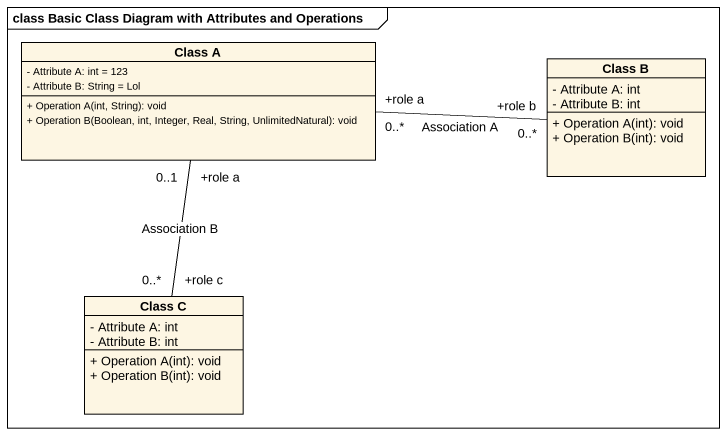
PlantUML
@startuml
mainframe class Basic Class Diagram with Attributes and Operations
hide circle
hide empty members
skinparam classAttributeIconSize 0
class "Class A" as Class_A {
  - Attribute A: int = 123
  - Attribute B: String = Lol
  + Operation A(int, String): void
  + Operation B(Boolean, int, Integer, Real, String, UnlimitedNatural): void
}
class "Class B" as Class_B {
  - Attribute A: int
  - Attribute B: int
  + Operation A(int): void
  + Operation B(int): void
}
class "Class C" as Class_C {
  - Attribute A: int
  - Attribute B: int
  + Operation A(int): void
  + Operation B(int): void
}
Class_A "+role a\n0..*" -right- "+role b\n0..*" Class_B : Association A
Class_A "+role a\n0..1" -- "+role c\n0..*" Class_C : Association B
@enduml
